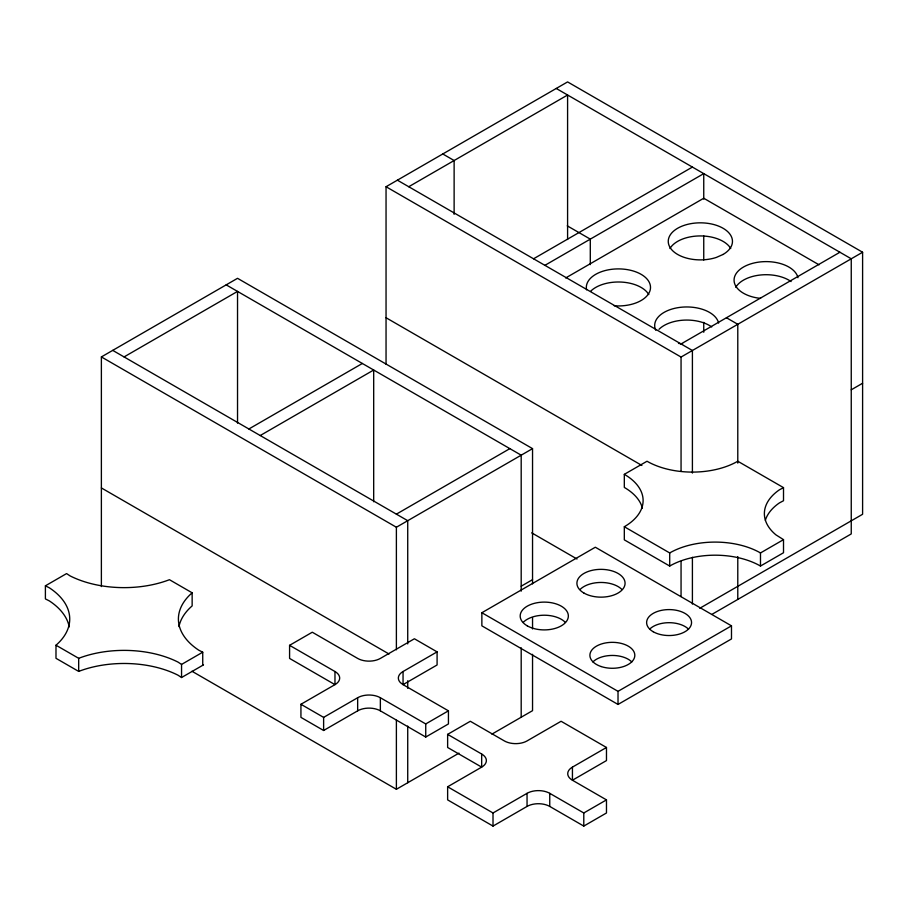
<?xml version="1.0" encoding="UTF-8"?>
<svg xmlns="http://www.w3.org/2000/svg" width="908" height="908" viewBox="0 0 908 908"><rect width="100%" height="100%" fill="white"/><g stroke="black" fill="none" stroke-linecap="round" stroke-linejoin="round"><path stroke-width="1.36" d="M386.048 364.233L386.048 186.73L567.591 81.913L862.6 252.242L862.6 514.269L699.762 608.281M101.378 586.557L101.378 356.923L237.533 278.313L532.542 448.631L532.542 583.878M408.748 186.73L567.591 95.022L567.591 239.496M124.067 356.923L237.533 291.411L237.533 423.139M533.552 258.791L692.407 167.072M248.883 428.985L362.349 363.472M544.902 265.34L703.745 173.632L703.745 199.124M260.221 435.534L373.687 370.021L373.687 501.749M565.673 277.962L703.745 198.25L819.05 264.818M69.235 626.906A81.822 47.239 0 0 0 49.373 600.926L45.4 598.917L45.4 585.819L66.579 573.584L70.052 575.876A81.822 47.239 0 0 0 169.456 579.701L192.144 592.81A81.822 47.239 0 0 0 198.773 650.196L202.734 652.194L202.734 665.303M681.057 343.95L839.911 252.242M396.387 514.144L509.853 448.631M386.048 186.73L681.057 357.048L862.6 252.242M101.378 356.923L396.387 527.242L532.542 448.631M203.494 664.86L181.555 677.527L181.555 664.429L202.734 652.194M289.584 645.327L334.973 671.523L334.973 684.632L289.584 658.425L289.584 645.327L312.284 632.218L357.661 658.425A16.049 9.262 0 0 0 380.361 658.425L414.4 638.767L437.089 651.876L437.089 664.974L403.05 684.632L400.496 682.702A16.049 9.262 0 0 1 403.05 671.523L437.089 651.876M783.513 487.641L779.405 489.809A64.184 37.058 0 0 0 775.965 534.88L783.513 539.647L783.513 552.745L760.484 566.047A64.184 37.058 0 0 0 669.707 566.047L624.318 539.851L624.318 526.742A64.184 37.058 0 0 0 624.318 474.339L647.018 461.241A64.184 37.058 0 0 0 737.784 461.241L783.513 487.641L783.513 500.739L779.405 502.907A64.184 37.058 0 0 0 765.353 520.295M403.05 671.523L403.05 684.632L448.439 710.828L448.439 723.937L425.739 737.035L380.361 710.828A16.049 9.262 0 0 0 357.661 710.828L323.623 730.486L300.934 717.377L300.934 704.279L334.973 684.632A16.049 9.262 0 0 0 334.973 671.523M851.25 389.804L862.6 383.255M521.192 586.205L532.542 579.656M481.864 612.73L595.33 547.229L731.485 625.839L731.485 638.937L618.019 704.449L481.864 625.839L481.864 612.73L618.019 691.34L731.485 625.839M300.934 704.279L323.623 717.377L357.661 697.73A16.049 9.262 0 0 1 380.361 697.73L425.739 723.937L448.439 710.828M624.318 526.742L669.707 552.949A64.184 37.058 0 0 1 760.484 552.949L783.513 539.647M447.633 734.368L481.671 754.026L481.671 767.124L447.633 747.477L447.633 734.368L470.321 721.27L504.36 740.928A16.049 9.262 0 0 0 527.049 740.928L561.087 721.27L606.476 747.477L606.476 760.575L572.437 780.233A16.049 9.262 0 0 1 572.437 767.124L606.476 747.477M191.963 671.25L396.387 789.279L458.971 753.141M491.909 734.129L532.542 710.669L532.542 654.316M712.031 614.307L851.25 533.927L851.25 258.791L556.252 88.462M572.437 767.124L572.437 780.233L606.476 799.88L606.476 812.978L583.787 826.087L549.749 806.429A16.049 9.262 0 0 0 527.049 806.429L493.01 826.087L447.633 799.88L447.633 786.782L481.671 767.124A16.049 9.262 0 0 0 481.671 754.026M447.633 786.782L493.01 812.978L527.049 793.331A16.049 9.262 0 0 1 549.749 793.331L583.787 812.978L606.476 799.88M45.4 585.819L49.373 587.828A81.822 47.239 0 0 1 55.99 645.213L55.99 658.311L78.678 671.409A81.822 47.239 0 0 1 178.082 675.234L181.555 677.527M442.786 153.974L454.125 160.523L454.125 214.345M567.262 225.842L590.291 239.133L590.291 264.625M726.445 317.743L737.784 324.292L737.784 463.103M397.398 180.181L692.407 350.499L692.407 473.068M386.048 317.743L641.888 465.452M226.183 284.862L521.192 455.18L521.192 591.153M531.713 532.86L577.011 559.01M112.728 350.375L407.726 520.693L407.726 643.92M101.378 487.936L389.044 654.021M55.99 645.213L78.678 658.311A81.822 47.239 0 0 1 178.082 662.136L181.555 664.429M760.484 552.949L760.484 566.047M737.784 556.581L737.784 599.428M703.745 235.944L703.745 260.029M703.745 322.351L703.745 332.26M692.407 557.296L692.407 604.081M681.057 357.048L681.057 471.161M681.057 561.326L681.057 596.545M669.707 552.949L669.707 566.047M624.318 474.339L624.318 487.437A64.184 37.058 0 0 1 642.399 508.117M618.019 691.34L618.019 704.449M583.787 812.978L583.787 826.087M549.749 793.331L549.749 806.429M532.542 617.69L532.542 628.96M527.049 793.331L527.049 806.429M521.192 647.813L521.192 717.218M493.01 812.978L493.01 826.087M425.739 723.937L425.739 737.035M407.726 680.75L407.726 688.343M407.726 726.071L407.726 782.73M396.387 527.242L396.387 649.81M396.387 720.248L396.387 789.279M380.361 697.73L380.361 710.828M357.661 697.73L357.661 710.828M323.623 717.377L323.623 730.486M192.144 592.81L192.144 605.908A81.822 47.239 0 0 0 178.955 626.622M78.678 658.311L78.678 671.409M590.631 291.264A32.098 18.523 0 0 1 621.571 282.082A32.098 18.523 0 0 1 648.811 294.578M658.992 329.32A32.098 18.523 0 0 1 711.724 326.925M735.764 287.28A32.098 18.523 0 0 1 760.507 274.999A32.098 18.523 0 0 1 791.095 281.571M669.956 248.508A32.098 18.523 0 0 1 700.352 235.932A32.098 18.523 0 0 1 730.747 248.508M586.602 289.845A32.098 18.523 0 0 1 617.02 268.916A32.098 18.523 0 0 1 650.48 288.233A32.098 18.523 0 0 1 614.239 305.792M682.589 343.86A32.098 18.523 0 0 1 678.48 343.383M655.78 330.285A32.098 18.523 0 0 1 680.523 307.313A32.098 18.523 0 0 1 718.603 323.066M760.575 298.38A32.098 18.523 0 0 1 734.152 278.779A32.098 18.523 0 0 1 765.228 261.618A32.098 18.523 0 0 1 797.973 277.712M580.155 589.405A24.073 13.892 0 0 1 621.844 589.405M592.89 661.932A22.462 12.973 0 0 1 631.798 661.932M649.629 629.176A22.462 12.973 0 0 1 688.536 629.176M523.428 622.162A24.073 13.892 0 0 1 565.116 622.162M723.04 254.467L716.401 257.407A32.098 18.523 0 0 1 668.379 242.981A32.098 18.523 0 0 1 711.327 223.947A32.098 18.523 0 0 1 723.04 254.467M601.119 666.54A22.462 12.973 0 0 0 634.817 655.315A22.462 12.973 0 0 0 601.119 644.078A22.462 12.973 0 0 0 601.119 666.54M583.98 593.083A24.073 13.892 0 0 0 624.25 586.852A24.073 13.892 0 0 0 594.774 569.827A24.073 13.892 0 0 0 583.98 593.083M653.192 631.73A22.462 12.973 0 0 0 690.784 625.918A22.462 12.973 0 0 0 663.271 610.028A22.462 12.973 0 0 0 653.192 631.73M527.253 625.839A24.073 13.892 0 0 0 567.523 619.608A24.073 13.892 0 0 0 538.035 602.583A24.073 13.892 0 0 0 527.253 625.839"/></g></svg>
